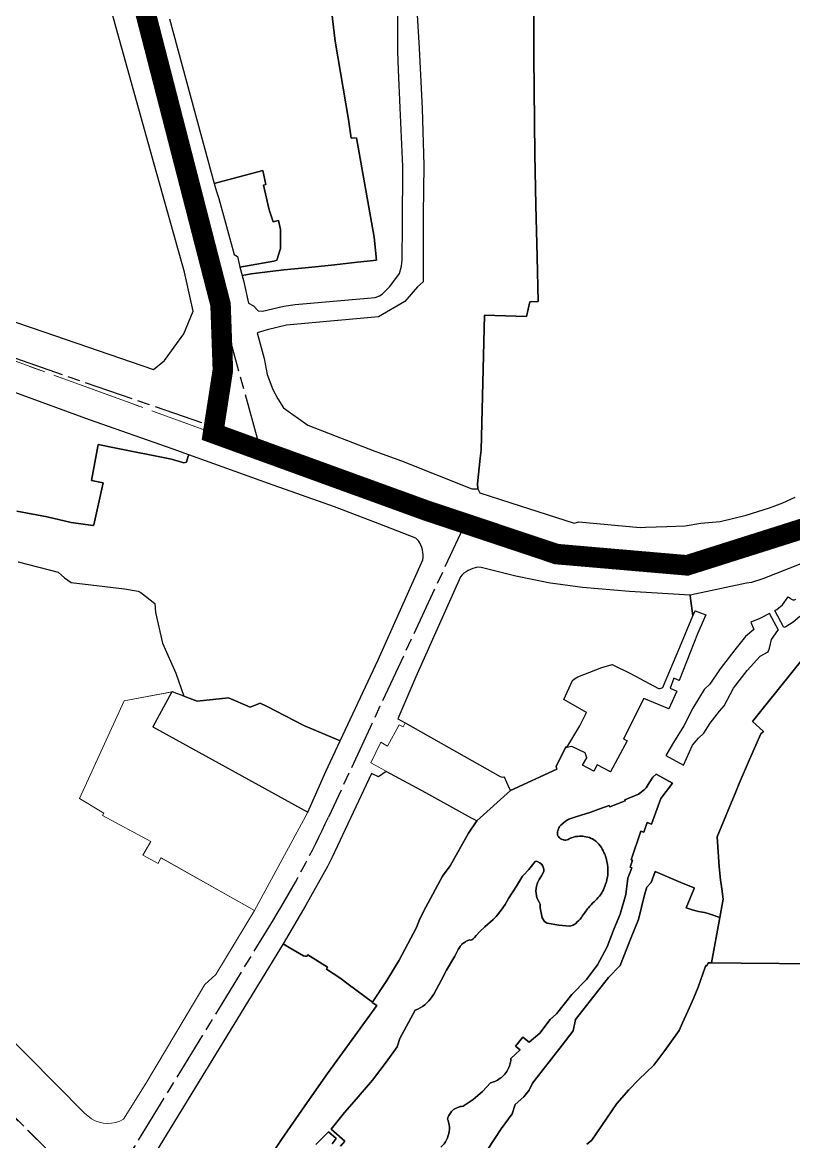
# Model space of a CAD drawing. Header units: millimetres. Extents: x 125232 to 134072, y 142885 to 152835.
# Drawn here: x 127612 to 127988, y 147064 to 147609 of the extents above; entities that cross this region are included whole.
import ezdxf

# ---------------------------------------------------------------- set-up
doc = ezdxf.new("R2010")
doc.units = ezdxf.units.MM
doc.linetypes.add('ACAD_ISO08W100', pattern=[36, 24, -3, 6, -3])
doc.linetypes.add('CENTER', pattern=[50.8, 31.75, -6.35, 6.35, -6.35])
for name, color, linetype in [('commerce', 10, 'Continuous'), ('green & plaza', 80, 'Continuous'), ('hospital', 231, 'Continuous'), ('research & university', 30, 'Continuous'), ('reserve', 253, 'Continuous'), ('residence', 2, 'Continuous'), ('villadom', 51, 'Continuous'), ('water', 4, 'Continuous'), ('老城北中心线', 7, 'ACAD_ISO08W100')]:
    doc.layers.add(name, color=color, linetype=linetype)
for name, color, linetype, lineweight in [('government', 221, 'Continuous', 0), ('historical site', 232, 'Continuous', 0), ('school', 31, 'Continuous', 0), ('super block', 6, 'CENTER', 0)]:
    doc.layers.add(name, color=color, linetype=linetype, lineweight=lineweight)

msp = doc.modelspace()

# ---------------------------------------------------------------- linework, layer by layer
at = {"layer": 'commerce'}
msp.add_lwpolyline([(127798.97, 147267.85), (127845.29, 147241.71), (127845.85, 147241.55), (127846.72, 147241.51), (127847.22, 147241.63), (127849.58, 147236.46), (127850.38, 147234.9), (127872.91, 147245.27), (127872.63, 147246.64), (127877.31, 147256.17), (127877.73, 147255.91), (127884.16, 147266.47), (127887.38, 147272.92), (127876.26, 147279.26), (127880.61, 147288.53), (127881.47, 147289.35), (127883.09, 147290.41), (127894.82, 147294.9), (127899.85, 147296.42), (127908.89, 147291.93), (127922.51, 147284.67), (127923.27, 147284.62), (127924.64, 147285.19), (127924.98, 147285.88), (127932.91, 147304.76), (127939.26, 147320.12), (127938.03, 147328.56), (127937.95, 147330.05), (127908.31, 147331.89), (127885.48, 147333.89), (127869.76, 147335.92), (127868.92, 147336.13), (127852.86, 147339.44), (127836.06, 147343.56), (127834.33, 147343.71, 0.181275), (127825.87, 147339.1), (127804.1, 147290.39), (127795.4, 147269.87), (127798.97, 147267.85)], format="xyb", dxfattribs=at)
at = {"layer": 'government'}
msp.add_lwpolyline([(127675.92, 147265.98), (127685.24, 147283.04), (127661.9, 147278.7), (127640.16, 147231.03), (127652.04, 147223.86), (127651.43, 147222.77), (127674.93, 147210.12), (127671.07, 147203.43), (127678.51, 147199.35), (127679.91, 147202.15), (127725.56, 147176.44), (127751.53, 147224.32)], close=True, dxfattribs=at)
at = {"layer": 'green & plaza'}
for points in [[(127598.72, 147466.63), (127617.11, 147460.43), (127676.23, 147440.07), (127681.65, 147444.52), (127691.04, 147457.45), (127695.65, 147468.58), (127691.41, 147487.56), (127676.56, 147540.07), (127658.01, 147606.63), (127648.18, 147642.76), (127639.88, 147680.59), (127637.71, 147698.22), (127635.38, 147725.89), (127633.43, 147760.07), (127614.91, 147755.82), (127612.37, 147755.58), (127593.73, 147756.71)], [(127991.84, 147345.44), (127973.3, 147338.11), (127967.83, 147336.33), (127965.47, 147336), (127937.95, 147330.05), (127938.03, 147328.56), (127939.26, 147320.12), (127940.32, 147322.53), (127945.52, 147320.48), (127941.57, 147311.26), (127932.51, 147288.59), (127929.94, 147289.62), (127928.11, 147284.82), (127931.38, 147283.3), (127927.56, 147274.77), (127915.42, 147279.71), (127905.35, 147260.16), (127907.17, 147259.19), (127899.04, 147243.97), (127892.6, 147247.4), (127890.97, 147244.33), (127885.48, 147247.25), (127887.53, 147250.88), (127886.71, 147253.37), (127880.16, 147256.37), (127877.73, 147255.91), (127877.31, 147256.17), (127872.63, 147246.64), (127872.91, 147245.27), (127850.38, 147234.9), (127833.93, 147220.24), (127829.88, 147214.1), (127820.97, 147198.24), (127817.16, 147193.21), (127809.11, 147178.14), (127806.13, 147172.47), (127804.42, 147168.24), (127796.12, 147152.24), (127789.97, 147142.33), (127782.91, 147131.71), (127785.14, 147130.17), (127780.5, 147123.77), (127761.14, 147097.09), (127750, 147081.34), (127738.7, 147064.97), (127735.82, 147060.56)], [(127839.33, 147060.24), (127845.78, 147070.1), (127851.1, 147077.37), (127852.53, 147081.98), (127856.76, 147085.76), (127859.46, 147088.94), (127861.02, 147092.35), (127875.53, 147110.81), (127880.88, 147117.87), (127882, 147123.45), (127898.17, 147143.89), (127903.85, 147149.74), (127908.9, 147162.53), (127912.71, 147172.18), (127915.73, 147184.04), (127916.77, 147187.78), (127918.89, 147190.14), (127920.89, 147195.44), (127934.47, 147189.71), (127939.94, 147187.59), (127939.85, 147187.14), (127935.98, 147177.82), (127938.9, 147176.85), (127942.02, 147176.03), (127944.91, 147175.57), (127946.65, 147175.06), (127948.24, 147174.6), (127952.34, 147173.05), (127953.98, 147182.07), (127953.36, 147186.98), (127952.8, 147191.49), (127952.06, 147197.73), (127951.13, 147212.42), (127957.32, 147227.28), (127959.95, 147233.55), (127961.82, 147238.37), (127966.92, 147250), (127972.41, 147262.52), (127973.5, 147263.46), (127973.48, 147263.87), (127968.3, 147268.62), (127975.55, 147277.53), (127992.91, 147299.12)], [(127992.91, 147299.12), (127975.55, 147277.53), (127968.3, 147268.62), (127973.48, 147263.87), (127973.5, 147263.46), (127972.41, 147262.52), (127966.92, 147250), (127961.82, 147238.37), (127959.95, 147233.55), (127957.32, 147227.28), (127951.13, 147212.42), (127952.06, 147197.73), (127952.8, 147191.49), (127953.36, 147186.98), (127953.98, 147182.07), (127952.34, 147173.05), (127948.35, 147151.02), (127962.83, 147150.85), (128000, 147150.42)], [(127755.43, 147062.42), (127761.54, 147068.62), (127765.4, 147065.34), (127763.37, 147062.84)]]:
    msp.add_lwpolyline(points, dxfattribs=at)
for points in [[(127991.46, 147319.68), (127988.09, 147316.93), (127984.62, 147314.74), (127983.67, 147314.3), (127979.19, 147322.58), (127980.19, 147323.11), (127982.98, 147325.36), (127985.69, 147329.34), (127986.67, 147328.59, 0.176656), (127988.02, 147327.86, 0.176656), (127989.52, 147328.17, 0.271577)], [(127767.49, 147061.7), (127769.63, 147064.14), (127762.88, 147069.89), (127769.39, 147078.04), (127774.06, 147083.42), (127782.96, 147093.83), (127789.76, 147102.58), (127795.1, 147110.1), (127796.38, 147114.18), (127803.88, 147127.89, 0.157579), (127812.19, 147134.58), (127812.89, 147135.65), (127816.68, 147142.72), (127819.2, 147147.37), (127823.11, 147154.29), (127824.14, 147156.17), (127824.86, 147157.54), (127825.39, 147158.5), (127825.71, 147158.96, 0.000421), (127826.67, 147160.01, -0.066497), (127827.51, 147160.71, -0.005787), (127829.15, 147161.71, -0.158536), (127830.92, 147162.11, 0.236787), (127832.03, 147162.55), (127832.77, 147163.38), (127833.63, 147164.35), (127835.29, 147166.08), (127837.85, 147168.54), (127841.9, 147172.15), (127843.32, 147173.6), (127845.82, 147176.6), (127847.74, 147179.38), (127849.43, 147182.31), (127853.33, 147188.37), (127856.26, 147193.23), (127856.63, 147193.67), (127859.23, 147196.51), (127861.76, 147199.55), (127862.43, 147200.36), (127862.98, 147200.51), (127864.58, 147199.72), (127865.53, 147198.87), (127866.09, 147198.07), (127866.57, 147196.63), (127866.51, 147195.67), (127866.19, 147194.85), (127865.52, 147193.45), (127864.37, 147191.54), (127863.47, 147190), (127862.95, 147188.37), (127862.74, 147186.05), (127863.24, 147182.65), (127864.13, 147180.92), (127864.74, 147179.55), (127864.79, 147179.01), (127864.86, 147177.83), (127865.82, 147172.93), (127866.91, 147171.13), (127868.22, 147170.38), (127873.89, 147169.29), (127879.06, 147168.91, 0.104046), (127880.33, 147169.13, 0.081803), (127882.17, 147170.23, 0.053522), (127884.87, 147173.07, 0.013472), (127886.72, 147175.63, -0.016771), (127888.32, 147177.81, -0.047884), (127891.07, 147180.69, 0.048511), (127893.77, 147183.54, 0.043717), (127895.2, 147185.73, 0.039946), (127896.72, 147189.24, 0.056176), (127897.75, 147193.92, 0.066273), (127897.61, 147198.86, 0.02025), (127896.99, 147201.93, 0.043407), (127896.28, 147204, 0.032718), (127894.64, 147207.15, 0.085448), (127892, 147210.19, 0.06187), (127889.7, 147211.63, 0.085476), (127886.23, 147212.58, 0.02815), (127883.92, 147212.67, 0.088155), (127880.14, 147211.94, 0.044005), (127878.92, 147211.34, -0.147872), (127876.81, 147210.8, -0.109867), (127875.25, 147211.22, -0.112779), (127873.75, 147212.5, -0.195707), (127873.24, 147214.45, -0.050871), (127873.68, 147216.28, -0.126241), (127874.83, 147218.02), (127877.12, 147220.08), (127878.72, 147220.97), (127882.11, 147222.09), (127889.45, 147224.32), (127893.48, 147225.86), (127898.43, 147227.61), (127898.76, 147226.96), (127906.28, 147229.89), (127906.13, 147230.39), (127912.67, 147233.15), (127915.52, 147235.34), (127916.45, 147236.21), (127918.01, 147238.65), (127919.74, 147241.51), (127921.31, 147242.91), (127929.35, 147238.54), (127926.25, 147234.47), (127923.63, 147231.03), (127919.04, 147218.62), (127917.05, 147219.35), (127915.27, 147214.72), (127913.85, 147215.17), (127909.15, 147201.2), (127909.85, 147200.93), (127908.76, 147197.61), (127909.51, 147197.33), (127907.48, 147192.2), (127906.54, 147184.28), (127903.77, 147174.68), (127900.86, 147167.67), (127897.43, 147158.85), (127892.78, 147150.04), (127887.45, 147142.83), (127880.28, 147135.49), (127872.73, 147126.19), (127869.68, 147123.36), (127864.6, 147116.76), (127859.43, 147112.34), (127856.28, 147114.81), (127852.84, 147110.44), (127855.08, 147108.63), (127850.53, 147104.37, -0.088308), (127849.55, 147100.03, -0.120764), (127845.94, 147095.18, -0.120764), (127840.5, 147092.55), (127836.6, 147088.35), (127832.1, 147084.45), (127827.2, 147081.07, 0.089802), (127824.44, 147080.5, 0.089802), (127822.05, 147079.01, 0.07744), (127820.52, 147077.11, 0.07744), (127819.64, 147074.83, -0.052603), (127820.42, 147071.94, -0.072246), (127820.46, 147068.95, -0.08299), (127819.17, 147064.71, -0.102726), (127816.43, 147061.23)]]:
    msp.add_lwpolyline(points, format="xyb", dxfattribs=at)
msp.add_lwpolyline([(127958.99, 147284.77), (127965.65, 147293.38), (127972.12, 147300.45), (127975.94, 147302.46), (127976.64, 147304.31), (127977.56, 147308.51), (127980.64, 147312.89), (127980.95, 147313.04), (127976.58, 147321.22), (127971.93, 147318.69), (127967.55, 147316.95), (127968.99, 147313.35), (127964.97, 147309.92), (127959.69, 147303.46), (127952.52, 147294.24), (127947.48, 147286.82), (127944.69, 147284.18), (127939.26, 147275.02), (127934.8, 147266.45), (127929.82, 147258.29), (127926.56, 147252.81), (127926.08, 147251.94), (127934.63, 147247.24), (127939.04, 147257.09), (127941.98, 147260.51), (127944.57, 147262.82), (127947.75, 147267.79), (127952.23, 147273.55), (127954.44, 147276.19)], close=True, dxfattribs=at)
at = {"layer": 'historical site'}
for points in [[(127915.42, 147279.71), (127927.56, 147274.77), (127931.38, 147283.3), (127928.11, 147284.82), (127929.94, 147289.62), (127932.51, 147288.59), (127941.57, 147311.26), (127945.52, 147320.48), (127940.32, 147322.53), (127939.26, 147320.12), (127932.91, 147304.76), (127924.98, 147285.88), (127924.64, 147285.19), (127923.27, 147284.62), (127922.51, 147284.67), (127908.89, 147291.93), (127899.85, 147296.42), (127894.82, 147294.9), (127883.09, 147290.41), (127881.47, 147289.35), (127880.61, 147288.53), (127876.26, 147279.26), (127887.38, 147272.92), (127884.16, 147266.47), (127877.73, 147255.91), (127880.16, 147256.37), (127886.71, 147253.37), (127887.53, 147250.88), (127885.48, 147247.25), (127890.97, 147244.33), (127892.6, 147247.4), (127899.04, 147243.97), (127907.17, 147259.19), (127905.35, 147260.16)], [(127798.97, 147267.85), (127798.07, 147265.9), (127795.99, 147267.02), (127790.38, 147256.52), (127789.49, 147257), (127787.03, 147258.56), (127782.15, 147248.38), (127809.11, 147233.74), (127831, 147221.63), (127833.93, 147220.24), (127850.38, 147234.9), (127849.58, 147236.46), (127847.22, 147241.63), (127846.72, 147241.51), (127845.85, 147241.55), (127845.29, 147241.71)]]:
    msp.add_lwpolyline(points, close=True, dxfattribs=at)
at = {"layer": 'hospital'}
msp.add_lwpolyline([(127861.64, 147618.8), (127861.65, 147592.59), (127862.13, 147544.98), (127862.73, 147520.22), (127863.32, 147494.99), (127863.82, 147473.25), (127859.78, 147473.1), (127858.1, 147465.88), (127837.69, 147466.54), (127836, 147400.84), (127835.46, 147396.91), (127834.19, 147384.38), (127834.38, 147381.86), (127835.43, 147379.91), (127850.42, 147375.18), (127881.44, 147365.24), (127883.62, 147365.82), (127913.59, 147363.12), (127916.21, 147363.25), (127926.54, 147363.57), (127935.44, 147363.87), (127943.15, 147365.15), (127952.6, 147366.1), (127965.21, 147369.17), (127976.56, 147372.66), (127983.05, 147375.17), (127989.12, 147377.94)], dxfattribs=at)
at = {"layer": 'research & university'}
msp.add_lwpolyline([(127610.28, 147346.37), (127629.73, 147341.38), (127632.81, 147338.56), (127636.07, 147336.33), (127662.16, 147333.19), (127668.78, 147332.15), (127670.06, 147331.44), (127676.88, 147326), (127677.27, 147321.76), (127680.64, 147306.69), (127687.09, 147292.06), (127690.99, 147280.96), (127697.48, 147278.46), (127712.87, 147280.03), (127723.34, 147275.54), (127728.23, 147277.55), (127731.28, 147276.01), (127749.61, 147266.66), (127767.29, 147259.15), (127785.84, 147298.55), (127807.61, 147347.27, 0.181275), (127805.4, 147356.64), (127804.14, 147357.83), (127786.6, 147364.68), (127764.43, 147373.12), (127732.31, 147384.54), (127693.43, 147398.48), (127693.02, 147397.31), (127692.27, 147394.89), (127691.09, 147394.56), (127685.07, 147396.44), (127657.22, 147401.98), (127649.33, 147403.55), (127646, 147386.05), (127651.78, 147384.9), (127647.24, 147364.36), (127646.6, 147364.05), (127636.07, 147365.48), (127624.37, 147368.32), (127609.54, 147371.05)], format="xyb", dxfattribs=at)
msp.add_lwpolyline([(128000, 147150.42), (127962.83, 147150.85), (127948.35, 147151.02), (127946.73, 147151.03), (127946.09, 147149.48), (127945.59, 147149.66), (127945.32, 147148.94), (127941.8, 147139.18), (127939.61, 147133.62), (127937.62, 147129.29), (127934.15, 147121.71), (127932.58, 147117.95), (127928.02, 147111.64), (127925.59, 147108.27), (127920.25, 147101.19), (127912.9, 147094.22), (127908.1, 147089.11), (127902.19, 147082.5), (127889.92, 147064.52), (127887.62, 147062.67)], dxfattribs=at)
at = {"layer": 'reserve'}
for points in [[(127761.86, 147624.73), (127764.85, 147600.08), (127771.37, 147561.91), (127772.57, 147552.87), (127775.2, 147552.91), (127783.93, 147504.5), (127784.91, 147493.33), (127774.25, 147492.19), (127763.1, 147490.99), (127750.16, 147489.6), (127739.84, 147488.67), (127723.85, 147486.67), (127719.71, 147485.88), (127719.48, 147485.77), (127720.06, 147483.47), (127722.65, 147472.44), (127725.02, 147471.15), (127727.27, 147468.59), (127729.4, 147468.57), (127739.75, 147470.99), (127745.33, 147471.76), (127784.38, 147475.18), (127786.49, 147476.02), (127787.81, 147476.76), (127791.43, 147480.45), (127796.27, 147486.87), (127797.25, 147490.46), (127797.49, 147493.29), (127797.63, 147510.49), (127797.76, 147538.91), (127796.55, 147567.54), (127795.76, 147586.13), (127795.39, 147594.97), (127795.35, 147613.85)], [(127804.83, 147612.76), (127805.75, 147596.61), (127807.19, 147567.19), (127808, 147539.45), (127807.7, 147515.8), (127807.69, 147500), (127807.68, 147495.52), (127807.82, 147482.83), (127805.01, 147480.34), (127798.8, 147473.29), (127786.03, 147465.79), (127750, 147462.48), (127741.07, 147461.66), (127731.62, 147459.43), (127726.76, 147457.95), (127730.21, 147445.43), (127731.71, 147437.7), (127734.43, 147430.31), (127736.86, 147425.72), (127739.71, 147421.47), (127751.55, 147412.93), (127784.12, 147400.37), (127797.25, 147395.61), (127831.54, 147381.98), (127834.38, 147381.86), (127834.19, 147384.38), (127835.46, 147396.91), (127836, 147400.84), (127837.69, 147466.54), (127858.1, 147465.88), (127859.78, 147473.1), (127863.82, 147473.25), (127863.32, 147494.99), (127862.73, 147520.22), (127862.13, 147544.98), (127861.65, 147592.59), (127861.64, 147618.8)]]:
    msp.add_lwpolyline(points, dxfattribs=at)
msp.add_lwpolyline([(127729.92, 147529.88), (127730.97, 147530.22), (127729.63, 147537.1), (127705.85, 147530.73), (127706.93, 147526.78), (127708.05, 147523.47), (127715.56, 147496.17), (127717.21, 147495.12), (127718.22, 147490.75), (127718.42, 147489.98), (127734.98, 147492.89), (127736.42, 147493.41), (127738.11, 147499.1), (127738.23, 147508.26), (127737.2, 147512.71), (127734.56, 147512.1), (127732.65, 147517.8)], close=True, dxfattribs=at)
at = {"layer": 'residence'}
for points in [[(127684.07, 147610.94), (127696.19, 147565.98), (127705.85, 147530.73), (127729.63, 147537.1), (127730.97, 147530.22), (127729.92, 147529.88), (127732.65, 147517.8), (127734.56, 147512.1), (127737.2, 147512.71), (127738.23, 147508.26), (127738.11, 147499.1), (127736.42, 147493.41), (127734.98, 147492.89), (127718.42, 147489.98), (127719.47, 147485.83), (127723.85, 147486.67), (127739.84, 147488.67), (127750.16, 147489.6), (127763.1, 147490.99), (127774.25, 147492.19), (127784.91, 147493.33), (127783.93, 147504.5), (127775.2, 147552.91), (127772.57, 147552.87), (127771.37, 147561.91), (127764.85, 147600.08), (127761.86, 147624.73)], [(127609.54, 147371.05), (127624.37, 147368.32), (127636.07, 147365.48), (127646.6, 147364.05), (127647.24, 147364.36), (127651.78, 147384.9), (127646, 147386.05), (127649.33, 147403.55), (127657.22, 147401.98), (127685.07, 147396.44), (127691.09, 147394.56), (127692.27, 147394.89), (127693.02, 147397.31), (127693.43, 147398.48), (127685.77, 147401.23), (127644.97, 147415.62), (127588.99, 147435.94)], [(127735.82, 147060.56), (127738.7, 147064.97), (127750, 147081.34), (127761.14, 147097.09), (127780.5, 147123.77), (127785.14, 147130.17), (127782.91, 147131.71), (127782.97, 147131.8), (127771.18, 147140.63), (127767.15, 147143.71), (127760.6, 147147.97), (127761.06, 147148.86), (127751.56, 147154.84), (127751.06, 147154.3), (127750.09, 147154.16), (127749.38, 147154.39), (127742.41, 147158.48), (127739.51, 147160.25), (127677.54, 147059.03)]]:
    msp.add_lwpolyline(points, dxfattribs=at)
for points in [[(127731.28, 147276.01), (127728.23, 147277.55), (127723.34, 147275.54), (127712.87, 147280.03), (127697.48, 147278.46), (127690.99, 147280.96), (127685.5, 147283.08), (127685.24, 147283.04), (127675.92, 147265.98), (127751.53, 147224.32), (127751.53, 147224.33), (127760.29, 147244.27), (127767.29, 147259.15), (127749.61, 147266.66)], [(127817.16, 147193.21), (127820.97, 147198.24), (127829.88, 147214.1), (127833.93, 147220.24), (127831, 147221.63), (127809.11, 147233.74), (127789.69, 147244.28), (127785.95, 147241.57), (127782.61, 147243.28), (127763.37, 147202.45), (127761.06, 147197.86), (127750.57, 147179.07), (127739.51, 147160.25), (127742.41, 147158.48), (127749.38, 147154.39), (127750.09, 147154.16), (127751.06, 147154.3), (127751.56, 147154.84), (127761.06, 147148.86), (127760.6, 147147.97), (127767.15, 147143.71), (127771.18, 147140.63), (127782.97, 147131.8), (127789.97, 147142.33), (127796.12, 147152.24), (127804.42, 147168.24), (127806.13, 147172.47), (127809.11, 147178.14)]]:
    msp.add_lwpolyline(points, close=True, dxfattribs=at)
at = {"layer": 'school'}
msp.add_lwpolyline([(127586.8, 147133.98), (127642.66, 147077.69), (127645.97, 147074.92, 0.276292), (127661.67, 147074.85), (127672.45, 147092.22), (127701.23, 147140.51), (127706.65, 147145.24), (127725.56, 147176.44), (127725.56, 147176.44), (127679.92, 147202.14), (127679.8, 147201.93), (127678.51, 147199.35), (127671.07, 147203.43), (127674.93, 147210.12), (127651.43, 147222.77), (127652.04, 147223.86), (127640.16, 147231.03), (127661.9, 147278.7), (127685.5, 147283.08), (127690.99, 147280.96), (127687.09, 147292.06), (127680.64, 147306.69), (127677.27, 147321.76), (127676.88, 147326), (127670.06, 147331.44), (127668.78, 147332.15), (127662.16, 147333.19), (127636.07, 147336.33), (127632.81, 147338.56), (127629.73, 147341.38), (127610.28, 147346.37)], format="xyb", dxfattribs=at)
at = {"layer": 'super block'}
for points in [[(127593.47, 147449.71), (127705.31, 147409.1), (127710.09, 147439.93), (127708.94, 147471.74), (127652.41, 147691.29), (127648.23, 147762.04), (127647.87, 147763.59), (127633.42, 147760.28), (127614.91, 147755.82), (127584.93, 147757.36)], [(128728.8, 147213.32), (128585.81, 147196.38), (128554.38, 147196.38), (128545.09, 147210.36), (128471.81, 147320.65), (128451.69, 147348.19), (128411.17, 147355.63), (128377.51, 147361.8), (128349.99, 147373.82), (128319.67, 147403.32), (128222.16, 147517.59), (128212.86, 147490.78), (128154.58, 147441.11), (128005.15, 147366.42), (127936.41, 147344.66), (127872.86, 147350.14), (127809.07, 147371.43), (127705.31, 147409.1), (127593.47, 147449.71)], [(127301.57, 147384.77), (127760.2, 146923.03), (127872.08, 146777.32), (127910.69, 146802.81), (127957.2, 146828.85), (128010.79, 146839.94), (128163.66, 146831.45), (128417.03, 146810.94), (128838.24, 146776.83)]]:
    msp.add_lwpolyline(points, dxfattribs=at)
at = {"layer": 'super block', "const_width": 10}
msp.add_lwpolyline([(127652.41, 147691.29), (127708.94, 147471.74), (127710.09, 147439.93), (127705.31, 147409.1), (127809.07, 147371.43), (127872.86, 147350.14), (127936.41, 147344.66), (128005.15, 147366.42), (128154.58, 147441.11), (128212.86, 147490.78), (128223.66, 147521.92), (128252.59, 147605.33), (128271.97, 147648.97)], dxfattribs=at)
at = {"layer": 'villadom'}
msp.add_lwpolyline([(127887.62, 147062.67), (127889.67, 147064.32), (127889.92, 147064.52), (127902.19, 147082.5), (127908.1, 147089.11), (127912.9, 147094.22), (127920.25, 147101.19), (127925.59, 147108.27), (127928.02, 147111.64), (127932.58, 147117.95), (127934.15, 147121.71), (127937.62, 147129.29), (127939.61, 147133.62), (127941.8, 147139.18), (127945.32, 147148.94), (127945.59, 147149.66), (127946.09, 147149.48), (127946.73, 147151.03), (127948.35, 147151.02), (127952.34, 147173.05), (127948.24, 147174.6), (127946.65, 147175.06), (127944.91, 147175.57), (127942.02, 147176.03), (127938.9, 147176.85), (127935.98, 147177.82), (127939.85, 147187.14), (127939.94, 147187.59), (127934.47, 147189.71), (127920.89, 147195.44), (127918.89, 147190.14), (127916.77, 147187.78), (127915.73, 147184.04), (127912.71, 147172.18), (127908.9, 147162.53), (127903.85, 147149.74), (127898.17, 147143.89), (127882, 147123.45), (127880.88, 147117.87), (127875.53, 147110.81), (127861.02, 147092.35), (127859.46, 147088.94), (127856.76, 147085.76), (127852.53, 147081.98), (127851.1, 147077.37), (127845.78, 147070.1), (127839.33, 147060.24)], dxfattribs=at)
at = {"layer": 'water'}
for points in [[(127991.46, 147319.68), (127988.09, 147316.93), (127984.62, 147314.74), (127983.67, 147314.3), (127979.19, 147322.58), (127980.19, 147323.11), (127982.98, 147325.36), (127985.69, 147329.34), (127986.67, 147328.59, 0.176656), (127988.02, 147327.86, 0.176656), (127989.52, 147328.17, 0.271577)], [(127816.43, 147061.23, 0.102726), (127819.17, 147064.71, 0.08299), (127820.46, 147068.95, 0.072246), (127820.42, 147071.94, 0.052603), (127819.64, 147074.83, -0.07744), (127820.52, 147077.11, -0.07744), (127822.05, 147079.01, -0.089802), (127824.44, 147080.5, -0.089802), (127827.2, 147081.07), (127832.1, 147084.45), (127836.6, 147088.35), (127840.5, 147092.55, 0.120764), (127845.94, 147095.18, 0.120764), (127849.55, 147100.03, 0.088308), (127850.53, 147104.37), (127855.08, 147108.63), (127852.84, 147110.44), (127856.28, 147114.81), (127859.43, 147112.34), (127864.6, 147116.76), (127869.68, 147123.36), (127872.73, 147126.19), (127880.28, 147135.49), (127887.45, 147142.83), (127892.78, 147150.04), (127897.43, 147158.85), (127900.86, 147167.67), (127903.77, 147174.68), (127906.54, 147184.28), (127907.48, 147192.2), (127909.51, 147197.33), (127908.76, 147197.61), (127909.85, 147200.93), (127909.15, 147201.2), (127913.85, 147215.17), (127915.27, 147214.72), (127917.05, 147219.35), (127919.04, 147218.62), (127923.63, 147231.03), (127926.25, 147234.47), (127929.35, 147238.54), (127921.31, 147242.91), (127919.74, 147241.51), (127918.01, 147238.65), (127916.45, 147236.21), (127915.52, 147235.34), (127912.67, 147233.15), (127906.13, 147230.39), (127906.28, 147229.89), (127898.76, 147226.96), (127898.43, 147227.61), (127893.48, 147225.86), (127889.45, 147224.32), (127882.11, 147222.09), (127878.72, 147220.97), (127877.12, 147220.08), (127874.83, 147218.02, 0.126241), (127873.68, 147216.28, 0.050871), (127873.24, 147214.45, 0.195707), (127873.75, 147212.5, 0.112779), (127875.25, 147211.22, 0.109867), (127876.81, 147210.8, 0.147872), (127878.92, 147211.34, -0.044005), (127880.14, 147211.94, -0.088155), (127883.92, 147212.67, -0.02815), (127886.23, 147212.58, -0.085476), (127889.7, 147211.63, -0.06187), (127892, 147210.19, -0.085448), (127894.64, 147207.15, -0.032718), (127896.28, 147204, -0.043407), (127896.99, 147201.93, -0.02025), (127897.61, 147198.86, -0.066273), (127897.75, 147193.92, -0.056176), (127896.72, 147189.24, -0.039946), (127895.2, 147185.73, -0.043717), (127893.77, 147183.54, -0.048511), (127891.07, 147180.69, 0.047884), (127888.32, 147177.81, 0.016771), (127886.72, 147175.63, -0.013472), (127884.87, 147173.07, -0.053522), (127882.17, 147170.23, -0.081803), (127880.33, 147169.13, -0.104046), (127879.06, 147168.91), (127873.89, 147169.29), (127868.22, 147170.38), (127866.91, 147171.13), (127865.82, 147172.93), (127864.86, 147177.83), (127864.79, 147179.01), (127864.74, 147179.55), (127864.13, 147180.92), (127863.24, 147182.65), (127862.74, 147186.05), (127862.95, 147188.37), (127863.47, 147190), (127864.37, 147191.54), (127865.52, 147193.45), (127866.19, 147194.85), (127866.51, 147195.67), (127866.57, 147196.63), (127866.09, 147198.07), (127865.53, 147198.87), (127864.58, 147199.72), (127862.98, 147200.51), (127862.43, 147200.36), (127861.76, 147199.55), (127859.23, 147196.51), (127856.63, 147193.67), (127856.26, 147193.23), (127853.33, 147188.37), (127849.43, 147182.31), (127847.74, 147179.38), (127845.82, 147176.6), (127843.32, 147173.6), (127841.9, 147172.15), (127837.85, 147168.54), (127835.29, 147166.08), (127833.63, 147164.35), (127832.77, 147163.38), (127832.03, 147162.55, -0.236787), (127830.92, 147162.11, 0.158536), (127829.15, 147161.71, 0.005787), (127827.51, 147160.71, 0.066497), (127826.67, 147160.01, -0.000421), (127825.71, 147158.96), (127825.39, 147158.5), (127824.86, 147157.54), (127824.14, 147156.17), (127823.11, 147154.29), (127819.2, 147147.37), (127816.68, 147142.72), (127812.89, 147135.65), (127812.19, 147134.58, -0.157579), (127803.88, 147127.89), (127796.38, 147114.18), (127795.1, 147110.1), (127789.76, 147102.58), (127782.96, 147093.83), (127774.06, 147083.42), (127769.39, 147078.04), (127762.88, 147069.89), (127769.63, 147064.14), (127767.49, 147061.7)]]:
    msp.add_lwpolyline(points, format="xyb", dxfattribs=at)
msp.add_lwpolyline([(127972.12, 147300.45), (127975.94, 147302.46), (127976.64, 147304.31), (127977.56, 147308.51), (127980.64, 147312.89), (127980.95, 147313.04), (127976.58, 147321.22), (127971.93, 147318.69), (127967.55, 147316.95), (127968.99, 147313.35), (127964.97, 147309.92), (127959.69, 147303.46), (127952.52, 147294.24), (127947.48, 147286.82), (127944.69, 147284.18), (127939.26, 147275.02), (127934.8, 147266.45), (127929.82, 147258.29), (127926.56, 147252.81), (127926.08, 147251.94), (127934.63, 147247.24), (127939.04, 147257.09), (127941.98, 147260.51), (127944.57, 147262.82), (127947.75, 147267.79), (127952.23, 147273.55), (127954.44, 147276.19), (127958.99, 147284.77), (127965.65, 147293.38)], close=True, dxfattribs=at)
msp.add_lwpolyline([(127763.37, 147062.84), (127765.4, 147065.34), (127761.54, 147068.62), (127755.43, 147062.42)], dxfattribs=at)
at = {"layer": '老城北中心线', "linetype": 'ACAD_ISO08W100', "lineweight": 25}
for p, q in [((127727.5, 147404.62), (127668.62, 147617.34)), ((127158.58, 147529.18), (127703.05, 146980.63)), ((127574.93, 147457.28), (127726.5, 147405)), ((127726.5, 147405), (127844.48, 147359.57)), ((127828.49, 147365.72), (127761.51, 147221.89)), ((127650.21, 147033.87), (127734.71, 147171.93))]:
    msp.add_line(p, q, dxfattribs=at)
for centre, radius, start, end in [((127915.9, 147546.38), 200, 248.938, 295.4351), ((127308.24, 147432.94), 500, 328.5324, 335.0324)]:
    msp.add_arc(centre, radius, start, end, dxfattribs=at)

doc.saveas('drawing.dxf')
